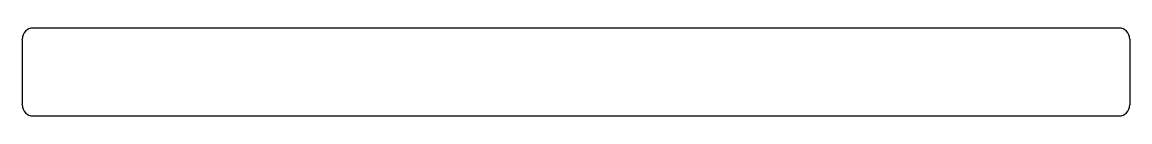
# Model space of a CAD drawing. Header units: millimetres. Extents: x 0 to 101, y 0 to 8.
import ezdxf

# ---------------------------------------------------------------- set-up
doc = ezdxf.new("R2010")
doc.units = ezdxf.units.MM
doc.layers.add('3', color=7, linetype='Continuous', true_color=0xffffff)

msp = doc.modelspace()

# ---------------------------------------------------------------- linework, layer by layer
at = {"layer": '3', "color": 30, "linetype": 'Continuous', "lineweight": 25}
for p, q in [((99.7, 8), (1, 8)), ((0, 7), (0, 1)), ((100.7, 7), (100.7, 1)), ((1, 0), (99.7, 0))]:
    msp.add_line(p, q, dxfattribs=at)
for centre, start, end in [((1, 7), 90, 180), ((99.7, 7), 0, 90), ((1, 1), 180, 270), ((99.7, 1), 270, 0)]:
    msp.add_arc(centre, 1, start, end, dxfattribs=at)

doc.saveas('drawing.dxf')
